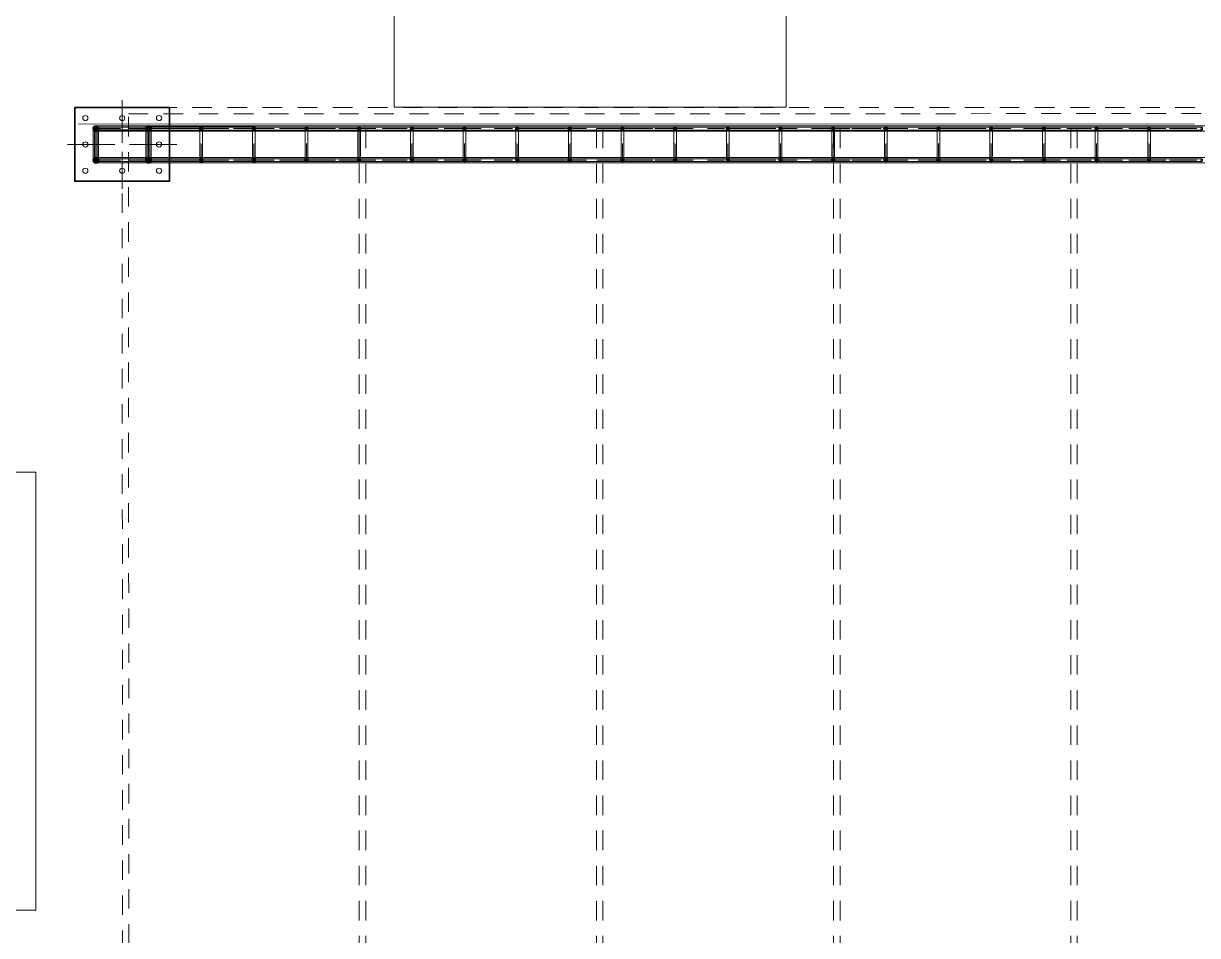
# Model space of a CAD drawing. Header units: inches. Extents: x 1693 to 10990, y 1878 to 5055.
# Drawn here: x 10268.75 to 10276.28, y 4382.13 to 4387.97 of the extents above; entities that cross this region are included whole.
import ezdxf

# ---------------------------------------------------------------- set-up
doc = ezdxf.new("R2010")
doc.units = ezdxf.units.IN
doc.header["$PDMODE"] = 1
doc.linetypes.add('HIDDEN2', pattern=[0.1875, 0.125, -0.0625])
doc.linetypes.add('Punto & Rayas', pattern=[0.335139, 0.15875, -0.088194, 0, -0.088194])
for name, color, linetype, lineweight, true_color in [('BLOQUE E-MOBILIARIO_Pluma_Nº__167', 7, 'Continuous', 13, 0x6a6a6a), ('CUBIERTA CALAMINON Y TRANSLUCIDO_Pluma_Nº__92', 7, 'Continuous', 13, 0xbf8080), ('TE F-ATRIO_Pluma_Nº__89', 7, 'Continuous', 5, 0x71cebe), ('TE F-MALLA RASCHEL_Pluma_Nº__28', 7, 'Continuous', 35, 0xa80f02), ('TE F-MALLA RASCHEL_Pluma_Nº__69', 7, 'Continuous', 5, 0x71cebe), ('TE F-MALLA RASCHEL_Pluma_Nº__88', 7, 'Continuous', 20, 0xfd4435), ('TE F-MALLA RASCHEL_Pluma_Nº__90', 7, 'Continuous', 5, 0x00bfbf)]:
    doc.layers.add(name, color=color, linetype=linetype, lineweight=lineweight, true_color=true_color)
doc.layers.add('Nuevo_PISOS_Pluma_Nº__252', color=252, linetype='Continuous', lineweight=13)
doc.layers.add('TE F-MALLA RASCHEL_Pluma_Nº__20', color=1, linetype='Continuous', lineweight=13)
doc.layers.add('TE F-ATRIO', color=7, linetype='Continuous')
doc.layers.add('TE F-MALLA RASCHEL', color=7, linetype='Continuous')
pattern_1 = [(45, (0, 0), (-0.07955, 0.07955), []), (45, (-0.02652, 0.02652), (-0.07955, 0.07955), [])]

# ---------------------------------------------------------------- blocks, each defined once
blk = doc.blocks.new('Pilar_353', base_point=(-11.308, 27.041))
at = {"layer": 'TE F-MALLA RASCHEL_Pluma_Nº__20', "color": 1, "linetype": 'Continuous', "lineweight": 13}
for p, q in [((-11.308, 27.111), (-11.308, 27.461)), ((-11.378, 27.041), (-11.828, 27.041)), ((-11.238, 27.041), (-10.788, 27.041)), ((-11.308, 26.971), (-11.308, 26.621))]:
    blk.add_line(p, q, dxfattribs=at)
blk.add_point((-11.308, 27.041), dxfattribs=at)
at = {"layer": 'TE F-MALLA RASCHEL_Pluma_Nº__28', "color": 14, "linetype": 'Continuous', "lineweight": 35, "true_color": 0xa80f02, "flags": 128}
blk.add_lwpolyline([(-10.858, 27.391), (-11.758, 27.391), (-11.758, 26.691), (-10.858, 26.691)], close=True, dxfattribs=at)
blk = doc.blocks.new('Forjado_189', base_point=(-11.758, 26.691))
at = {"layer": 'TE F-ATRIO_Pluma_Nº__89', "color": 123, "linetype": 'Continuous', "lineweight": 5, "true_color": 0x71cebe, "flags": 128}
blk.add_lwpolyline([(-11.758, 26.691), (-10.858, 26.691), (-10.858, 27.391), (-11.758, 27.391)], close=True, dxfattribs=at)
blk = doc.blocks.new('CHS Viga Conf en Caliente 23')
at = {"layer": 'TE F-MALLA RASCHEL_Pluma_Nº__69', "color": 123, "linetype": 'Punto & Rayas', "lineweight": 5, "true_color": 0x71cebe}
blk.add_line((0, 0), (0.5, 0), dxfattribs=at)
at = {"layer": 'TE F-MALLA RASCHEL_Pluma_Nº__90', "color": 132, "linetype": 'Continuous', "lineweight": 5, "true_color": 0x00bfbf}
for p, q in [((-0.009, 0), (-0.006, 0.009)), ((-0.006, 0.009), (0, 0.013)), ((0, 0.013), (0.5, 0.013)), ((0.491, 0), (0.494, 0.009)), ((0.494, -0.009), (0.491, 0)), ((0.495, 0.007), (0.493, 0)), ((0.493, 0), (0.495, -0.007)), ((0.494, 0.009), (0.5, 0.013)), ((0.5, 0.01), (0.495, 0.007)), ((0.5, 0.013), (0.506, 0.009)), ((0.505, 0.007), (0.5, 0.01)), ((0.507, 0), (0.505, 0.007)), ((0.505, -0.007), (0.507, 0)), ((0.506, 0.009), (0.509, 0)), ((0.509, 0), (0.506, -0.009)), ((-0.006, -0.009), (-0.009, 0)), ((0, -0.013), (-0.006, -0.009)), ((0, -0.013), (0.5, -0.013)), ((0.5, -0.013), (0.494, -0.009)), ((0.495, -0.007), (0.5, -0.01)), ((0.5, -0.01), (0.505, -0.007)), ((0.506, -0.009), (0.5, -0.013))]:
    blk.add_line(p, q, dxfattribs=at)
blk = doc.blocks.new('CHS Conf en Caliente 23')
at = {"layer": 'TE F-MALLA RASCHEL', "linetype": 'Continuous', "lineweight": 0, "true_color": 0xffffff}
h = blk.add_hatch(dxfattribs=at)
h.set_pattern_fill('ACERO', style=0, pattern_type=2)
h.set_pattern_definition(pattern_1)
h.paths.add_polyline_path([(0.0127, 0, 1), (-0.0127, 0, 1)])
h.paths.add_polyline_path([(0.0097, 0, -1), (-0.0097, 0, -1)], flags=0)
at = {"layer": 'TE F-MALLA RASCHEL_Pluma_Nº__28', "color": 14, "linetype": 'Continuous', "lineweight": 35, "true_color": 0xa80f02}
for radius, start, end in [(0.0127, 0, 180), (0.0127, 180, 0), (0.0097, 0, 180), (0.0097, 180, 0)]:
    blk.add_arc((0, 0), radius, start, end, dxfattribs=at)
blk = doc.blocks.new('CHS Conf en Caliente 23_3')
at = {"layer": 'TE F-MALLA RASCHEL', "linetype": 'Continuous', "lineweight": 0, "true_color": 0xffffff}
h = blk.add_hatch(dxfattribs=at)
h.set_pattern_fill('ACERO', style=0, pattern_type=2)
h.set_pattern_definition(pattern_1)
h.paths.add_polyline_path([(0.0254, 0, 1), (-0.0254, 0, 1)])
h.paths.add_polyline_path([(0.0224, 0, -1), (-0.0224, 0, -1)], flags=0)
at = {"layer": 'TE F-MALLA RASCHEL_Pluma_Nº__28', "color": 14, "linetype": 'Continuous', "lineweight": 35, "true_color": 0xa80f02}
for radius, start, end in [(0.0254, 0, 180), (0.0254, 180, 0), (0.0224, 0, 180), (0.0224, 180, 0)]:
    blk.add_arc((0, 0), radius, start, end, dxfattribs=at)
blk = doc.blocks.new('CHS Viga Conf en Caliente 23_2')
at = {"layer": 'TE F-MALLA RASCHEL_Pluma_Nº__69', "color": 123, "linetype": 'Punto & Rayas', "lineweight": 5, "true_color": 0x71cebe}
blk.add_line((0, 0), (0.5, 0), dxfattribs=at)
at = {"layer": 'TE F-MALLA RASCHEL_Pluma_Nº__90', "color": 132, "linetype": 'Continuous', "lineweight": 5, "true_color": 0x00bfbf}
for p, q in [((0.25, 0.0127), (0, 0.0127)), ((0, 0.0127), (0, 0)), ((0, 0), (0, -0.0127)), ((0.5, 0.0127), (0.25, 0.0127)), ((0.5, 0), (0.5, 0.0127)), ((0.5, -0.0127), (0.5, 0)), ((0, -0.0127), (0.25, -0.0127)), ((0.25, -0.0127), (0.5, -0.0127))]:
    blk.add_line(p, q, dxfattribs=at)
blk = doc.blocks.new('CHS Viga Conf en Caliente 23_3')
at = {"layer": 'TE F-MALLA RASCHEL_Pluma_Nº__69', "color": 123, "linetype": 'Punto & Rayas', "lineweight": 5, "true_color": 0x71cebe}
blk.add_line((0, 0), (0.3, 0), dxfattribs=at)
at = {"layer": 'TE F-MALLA RASCHEL_Pluma_Nº__90', "color": 132, "linetype": 'Continuous', "lineweight": 5, "true_color": 0x00bfbf}
for p, q in [((0.15, 0.0127), (0, 0.0127)), ((0, 0.0127), (0, 0)), ((0, 0), (0, -0.0127)), ((0.3, 0.0127), (0.15, 0.0127)), ((0.3, 0), (0.3, 0.0127)), ((0.3, -0.0127), (0.3, 0)), ((0, -0.0127), (0.15, -0.0127)), ((0.15, -0.0127), (0.3, -0.0127))]:
    blk.add_line(p, q, dxfattribs=at)
blk = doc.blocks.new('CHS Viga Conf en Caliente 23_4')
at = {"layer": 'TE F-MALLA RASCHEL_Pluma_Nº__69', "color": 123, "linetype": 'Punto & Rayas', "lineweight": 5, "true_color": 0x71cebe}
blk.add_line((0, 0), (0.3, 0), dxfattribs=at)
at = {"layer": 'TE F-MALLA RASCHEL_Pluma_Nº__90', "color": 132, "linetype": 'Continuous', "lineweight": 5, "true_color": 0x00bfbf}
for p, q in [((-0.011, 0), (-0.008, 0.009)), ((-0.008, 0.009), (0, 0.013)), ((0, 0.013), (0.3, 0.013)), ((0.289, 0), (0.292, 0.009)), ((0.292, -0.009), (0.289, 0)), ((0.292, 0.009), (0.3, 0.013)), ((0.294, 0.007), (0.292, 0)), ((0.292, 0), (0.294, -0.007)), ((0.3, 0.01), (0.294, 0.007)), ((0.3, 0.013), (0.308, 0.009)), ((0.306, 0.007), (0.3, 0.01)), ((0.308, 0), (0.306, 0.007)), ((0.306, -0.007), (0.308, 0)), ((0.308, 0.009), (0.311, 0)), ((0.311, 0), (0.308, -0.009)), ((-0.008, -0.009), (-0.011, 0)), ((0, -0.013), (-0.008, -0.009)), ((0, -0.013), (0.3, -0.013)), ((0.3, -0.013), (0.292, -0.009)), ((0.294, -0.007), (0.3, -0.01)), ((0.3, -0.01), (0.306, -0.007)), ((0.308, -0.009), (0.3, -0.013))]:
    blk.add_line(p, q, dxfattribs=at)
blk = doc.blocks.new('CHS Viga Conf en Caliente 23_6')
at = {"layer": 'TE F-MALLA RASCHEL_Pluma_Nº__69', "color": 123, "linetype": 'Punto & Rayas', "lineweight": 5, "true_color": 0x71cebe}
blk.add_line((0, 0), (0.5, 0), dxfattribs=at)
at = {"layer": 'TE F-MALLA RASCHEL_Pluma_Nº__90', "color": 132, "linetype": 'Continuous', "lineweight": 5, "true_color": 0x00bfbf}
for p, q in [((-0.018, 0), (-0.013, 0.018)), ((-0.013, 0.018), (0, 0.025)), ((0, 0.025), (0.5, 0.025)), ((0.482, 0), (0.487, 0.018)), ((0.487, -0.018), (0.482, 0)), ((0.489, 0.016), (0.484, 0)), ((0.484, 0), (0.489, -0.016)), ((0.487, 0.018), (0.5, 0.025)), ((0.5, 0.022), (0.489, 0.016)), ((0.5, 0.025), (0.513, 0.018)), ((0.511, 0.016), (0.5, 0.022)), ((0.516, 0), (0.511, 0.016)), ((0.511, -0.016), (0.516, 0)), ((0.513, 0.018), (0.518, 0)), ((0.518, 0), (0.513, -0.018)), ((-0.013, -0.018), (-0.018, 0)), ((0, -0.025), (-0.013, -0.018)), ((0, -0.025), (0.5, -0.025)), ((0.5, -0.025), (0.487, -0.018)), ((0.489, -0.016), (0.5, -0.022)), ((0.5, -0.022), (0.511, -0.016)), ((0.513, -0.018), (0.5, -0.025))]:
    blk.add_line(p, q, dxfattribs=at)
blk = doc.blocks.new('CHS Viga Conf en Caliente 23_7')
at = {"layer": 'TE F-MALLA RASCHEL_Pluma_Nº__69', "color": 123, "linetype": 'Punto & Rayas', "lineweight": 5, "true_color": 0x71cebe}
blk.add_line((0, 0), (1, 0), dxfattribs=at)
at = {"layer": 'TE F-MALLA RASCHEL_Pluma_Nº__90', "color": 132, "linetype": 'Continuous', "lineweight": 5, "true_color": 0x00bfbf}
for p, q in [((-0.011, 0), (-0.008, 0.018)), ((-0.008, 0.018), (0, 0.025)), ((0, 0.025), (1, 0.025)), ((0.989, 0), (0.992, 0.018)), ((0.992, -0.018), (0.989, 0)), ((0.993, 0.016), (0.99, 0)), ((0.99, 0), (0.993, -0.016)), ((0.992, 0.018), (1, 0.025)), ((1, 0.022), (0.993, 0.016)), ((1, 0.025), (1.008, 0.018)), ((1.007, 0.016), (1, 0.022)), ((1.01, 0), (1.007, 0.016)), ((1.007, -0.016), (1.01, 0)), ((1.008, 0.018), (1.011, 0)), ((1.011, 0), (1.008, -0.018)), ((-0.008, -0.018), (-0.011, 0)), ((0, -0.025), (-0.008, -0.018)), ((0, -0.025), (1, -0.025)), ((1, -0.025), (0.992, -0.018)), ((0.993, -0.016), (1, -0.022)), ((1, -0.022), (1.007, -0.016)), ((1.008, -0.018), (1, -0.025))]:
    blk.add_line(p, q, dxfattribs=at)
blk = doc.blocks.new('CHS Viga Conf en Caliente 23_8')
at = {"layer": 'TE F-MALLA RASCHEL_Pluma_Nº__69', "color": 123, "linetype": 'Punto & Rayas', "lineweight": 5, "true_color": 0x71cebe}
blk.add_line((0, 0), (0.3, 0), dxfattribs=at)
at = {"layer": 'TE F-MALLA RASCHEL_Pluma_Nº__90', "color": 132, "linetype": 'Continuous', "lineweight": 5, "true_color": 0x00bfbf}
for p, q in [((0.15, 0.0254), (0, 0.0254)), ((0, 0.0254), (0, 0)), ((0, 0), (0, -0.0254)), ((0.3, 0.0254), (0.15, 0.0254)), ((0.3, 0), (0.3, 0.0254)), ((0.3, -0.0254), (0.3, 0)), ((0, -0.0254), (0.15, -0.0254)), ((0.15, -0.0254), (0.3, -0.0254))]:
    blk.add_line(p, q, dxfattribs=at)
blk = doc.blocks.new('Pilar_386', base_point=(-10.958, 27.291))
at = {"layer": 'TE F-MALLA RASCHEL_Pluma_Nº__88', "color": 20, "linetype": 'Continuous', "lineweight": 20, "true_color": 0xfd4435, "flags": 128}
blk.add_lwpolyline([(-10.983, 27.291, 0.414214), (-10.958, 27.266, 0.414214), (-10.933, 27.291, 0.414214), (-10.958, 27.316, 0.414214)], format="xyb", close=True, dxfattribs=at)
blk = doc.blocks.new('Pilar_387', base_point=(-11.658, 27.291))
at = {"layer": 'TE F-MALLA RASCHEL_Pluma_Nº__88', "color": 20, "linetype": 'Continuous', "lineweight": 20, "true_color": 0xfd4435, "flags": 128}
blk.add_lwpolyline([(-11.633, 27.291, -0.414214), (-11.658, 27.266, -0.414214), (-11.683, 27.291, -0.414214), (-11.658, 27.316, -0.414214)], format="xyb", close=True, dxfattribs=at)
blk = doc.blocks.new('Pilar_388', base_point=(-11.308, 27.291))
at = {"layer": 'TE F-MALLA RASCHEL_Pluma_Nº__88', "color": 20, "linetype": 'Continuous', "lineweight": 20, "true_color": 0xfd4435, "flags": 128}
blk.add_lwpolyline([(-11.283, 27.291, -0.414214), (-11.308, 27.266, -0.414214), (-11.333, 27.291, -0.414214), (-11.308, 27.316, -0.414214)], format="xyb", close=True, dxfattribs=at)
blk = doc.blocks.new('Pilar_389', base_point=(-10.958, 26.791))
at = {"layer": 'TE F-MALLA RASCHEL_Pluma_Nº__88', "color": 20, "linetype": 'Continuous', "lineweight": 20, "true_color": 0xfd4435, "flags": 128}
blk.add_lwpolyline([(-10.983, 26.791, -0.414214), (-10.958, 26.816, -0.414214), (-10.933, 26.791, -0.414214), (-10.958, 26.766, -0.414214)], format="xyb", close=True, dxfattribs=at)
blk = doc.blocks.new('Pilar_390', base_point=(-11.658, 26.791))
at = {"layer": 'TE F-MALLA RASCHEL_Pluma_Nº__88', "color": 20, "linetype": 'Continuous', "lineweight": 20, "true_color": 0xfd4435, "flags": 128}
blk.add_lwpolyline([(-11.633, 26.791, 0.414214), (-11.658, 26.816, 0.414214), (-11.683, 26.791, 0.414214), (-11.658, 26.766, 0.414214)], format="xyb", close=True, dxfattribs=at)
blk = doc.blocks.new('Pilar_391', base_point=(-11.308, 26.791))
at = {"layer": 'TE F-MALLA RASCHEL_Pluma_Nº__88', "color": 20, "linetype": 'Continuous', "lineweight": 20, "true_color": 0xfd4435, "flags": 128}
blk.add_lwpolyline([(-11.283, 26.791, 0.414214), (-11.308, 26.816, 0.414214), (-11.333, 26.791, 0.414214), (-11.308, 26.766, 0.414214)], format="xyb", close=True, dxfattribs=at)
blk = doc.blocks.new('Pilar_392', base_point=(-10.958, 27.041))
at = {"layer": 'TE F-MALLA RASCHEL_Pluma_Nº__88', "color": 20, "linetype": 'Continuous', "lineweight": 20, "true_color": 0xfd4435, "flags": 128}
blk.add_lwpolyline([(-10.983, 27.041, 0.414214), (-10.958, 27.016, 0.414214), (-10.933, 27.041, 0.414214), (-10.958, 27.066, 0.414214)], format="xyb", close=True, dxfattribs=at)
blk = doc.blocks.new('Pilar_393', base_point=(-11.658, 27.041))
at = {"layer": 'TE F-MALLA RASCHEL_Pluma_Nº__88', "color": 20, "linetype": 'Continuous', "lineweight": 20, "true_color": 0xfd4435, "flags": 128}
blk.add_lwpolyline([(-11.683, 27.041, 0.414214), (-11.658, 27.016, 0.414214), (-11.633, 27.041, 0.414214), (-11.658, 27.066, 0.414214)], format="xyb", close=True, dxfattribs=at)

msp = doc.modelspace()

# ---------------------------------------------------------------- linework, layer by layer
at = {"layer": 'BLOQUE E-MOBILIARIO_Pluma_Nº__167', "color": 251, "linetype": 'Continuous', "lineweight": 13, "true_color": 0x6a6a6a}
for points in [[(10267.8066, 4388.7091), (10267.8063, 4387.6965), (10268.0145, 4387.6965), (10268.0136, 4385.0977), (10268.834, 4385.0975), (10268.833, 4382.2893), (10268.0126, 4382.2896), (10268.0116, 4379.3903), (10267.8034, 4379.3903), (10267.8031, 4378.479), (10267.1542, 4378.4792), (10267.1589, 4376.99), (10269.9628, 4377.0723), (10273.0017, 4377.1615), (10289.8935, 4375.4336), (10292.4999, 4375.5349), (10292.4998, 4375.2374), (10296.0775, 4375.2366)], [(10273.6421, 4388.7185), (10273.6417, 4387.4359), (10271.1297, 4387.4368), (10271.1299, 4388.2699)]]:
    msp.add_lwpolyline(points, dxfattribs=at)
at = {"layer": 'CUBIERTA CALAMINON Y TRANSLUCIDO_Pluma_Nº__92', "color": 23, "linetype": 'Continuous', "lineweight": 13, "true_color": 0xbf8080, "flags": 128}
msp.add_lwpolyline([(10269.1054, 4387.3294), (10276.2608, 4387.3271)], dxfattribs=at)
at = {"layer": 'Nuevo_PISOS_Pluma_Nº__252', "linetype": 'HIDDEN2'}
for p, q in [((10270.9056, 4387.2987), (10270.9056, 4377.4498)), ((10270.9476, 4387.2987), (10270.9476, 4377.4498)), ((10272.4258, 4387.2987), (10272.4258, 4377.4498)), ((10272.4679, 4387.2987), (10272.4679, 4377.4498)), ((10273.9461, 4387.2987), (10273.9461, 4377.4498)), ((10273.9881, 4387.2987), (10273.9881, 4377.4498)), ((10275.4663, 4387.2987), (10275.4663, 4377.4498)), ((10275.5084, 4387.2987), (10275.5084, 4377.4498))]:
    msp.add_line(p, q, dxfattribs=at)
for points in [[(10269.3868, 4387.4337), (10293.0161, 4387.4337), (10293.0161, 4377.3147), (10269.3896, 4377.3081)], [(10269.4273, 4387.3932), (10292.9727, 4387.3998), (10292.9756, 4377.3552), (10269.4301, 4377.3486)]]:
    msp.add_lwpolyline(points, close=True, dxfattribs=at)
at = {"layer": 'TE F-MALLA RASCHEL_Pluma_Nº__69', "color": 123, "linetype": 'Punto & Rayas', "lineweight": 5, "true_color": 0x71cebe}
for p, q in [((10269.218, 4387.2987), (10293.0161, 4387.2987)), ((10269.218, 4387.2987), (10293.0161, 4387.2987)), ((10269.218, 4387.0962), (10293.0161, 4387.0962)), ((10269.218, 4387.0962), (10293.0161, 4387.0962))]:
    msp.add_line(p, q, dxfattribs=at)
at = {"layer": 'TE F-MALLA RASCHEL_Pluma_Nº__90', "color": 132, "linetype": 'Continuous', "lineweight": 5, "true_color": 0x00bfbf}
for p, q in [((10277.656, 4387.3158), (10269.218, 4387.3158)), ((10269.218, 4387.3158), (10269.218, 4387.2987)), ((10277.656, 4387.3158), (10269.218, 4387.3158)), ((10269.218, 4387.3158), (10269.218, 4387.2987)), ((10269.218, 4387.2987), (10269.218, 4387.2815)), ((10269.218, 4387.2987), (10269.218, 4387.2815)), ((10269.218, 4387.2815), (10277.656, 4387.2815)), ((10269.218, 4387.2815), (10277.656, 4387.2815)), ((10277.656, 4387.1133), (10269.218, 4387.1133)), ((10269.218, 4387.1133), (10269.218, 4387.0962)), ((10277.656, 4387.1133), (10269.218, 4387.1133)), ((10269.218, 4387.1133), (10269.218, 4387.0962)), ((10269.218, 4387.0962), (10269.218, 4387.079)), ((10269.218, 4387.0962), (10269.218, 4387.079)), ((10269.218, 4387.079), (10277.656, 4387.079)), ((10269.218, 4387.079), (10277.656, 4387.079))]:
    msp.add_line(p, q, dxfattribs=at)

# ---------------------------------------------------------------- block references
at = {"layer": 'TE F-ATRIO', "color": 123, "linetype": 'Continuous', "lineweight": 5, "true_color": 0x71cebe, "xscale": 0.6750421965442606, "yscale": 0.6750421965442606, "zscale": 0.6750421965442606}
msp.add_blockref('Forjado_189', (10269.083, 4386.9612), dxfattribs=at)
at = {"layer": 'TE F-MALLA RASCHEL', "color": 14, "lineweight": 35, "true_color": 0xa80f02, "xscale": 0.6750421965442606, "yscale": 0.6750421965442606, "zscale": 0.6750421965442606}
for name, p in [('Pilar_353', (10269.3868, 4387.1974)), ('Pilar_387', (10269.1505, 4387.3662)), ('Pilar_388', (10269.3868, 4387.3662)), ('Pilar_386', (10269.623, 4387.3662)), ('Pilar_393', (10269.1505, 4387.1974)), ('Pilar_392', (10269.623, 4387.1974)), ('Pilar_390', (10269.1505, 4387.0287)), ('Pilar_391', (10269.3868, 4387.0287)), ('Pilar_389', (10269.623, 4387.0287))]:
    msp.add_blockref(name, p, dxfattribs=at)
at = {"layer": 'TE F-MALLA RASCHEL', "color": 104, "linetype": 'Continuous', "lineweight": 5, "true_color": 0x029e21, "yscale": 0.6750421965442606, "zscale": 0.6750421965442606}
for name, p, xscale in [('CHS Conf en Caliente 23_3', (10269.218, 4387.2987), 0.6750421965442606), ('CHS Conf en Caliente 23_3', (10269.5555, 4387.2987), 0.6750421965442606), ('CHS Viga Conf en Caliente 23_6', (10269.5555, 4387.2987), 0.6750421965442606), ('CHS Viga Conf en Caliente 23_7', (10269.5555, 4387.2987), 0.6750421965442606), ('CHS Conf en Caliente 23_3', (10269.218, 4387.0962), 0.6750421965442606), ('CHS Viga Conf en Caliente 23', (10269.218, 4387.0962), 0.6750421965442606), ('CHS Viga Conf en Caliente 23', (10269.5555, 4387.0962), -0.6750421965442606), ('CHS Viga Conf en Caliente 23', (10269.218, 4387.0962), 0.6750421965442606), ('CHS Viga Conf en Caliente 23', (10269.5555, 4387.0962), -0.6750421965442606), ('CHS Viga Conf en Caliente 23', (10269.218, 4387.0962), 0.6750421965442606), ('CHS Viga Conf en Caliente 23', (10269.5555, 4387.0962), -0.6750421965442606), ('CHS Viga Conf en Caliente 23', (10269.218, 4387.0962), 0.6750421965442606), ('CHS Viga Conf en Caliente 23', (10269.5555, 4387.0962), -0.6750421965442606), ('CHS Viga Conf en Caliente 23', (10269.218, 4387.0962), 0.6750421965442606), ('CHS Viga Conf en Caliente 23', (10269.5555, 4387.0962), -0.6750421965442606), ('CHS Viga Conf en Caliente 23', (10269.218, 4387.0962), 0.6750421965442606), ('CHS Viga Conf en Caliente 23', (10269.5555, 4387.0962), -0.6750421965442606), ('CHS Viga Conf en Caliente 23', (10269.5555, 4387.0962), -0.6750421965442606), ('CHS Viga Conf en Caliente 23', (10269.218, 4387.0962), 0.6750421965442606), ('CHS Viga Conf en Caliente 23_2', (10269.218, 4387.0962), 0.6750421965442606), ('CHS Viga Conf en Caliente 23_2', (10269.218, 4387.0962), 0.6750421965442606), ('CHS Viga Conf en Caliente 23_2', (10269.218, 4387.0962), 0.6750421965442606), ('CHS Viga Conf en Caliente 23_2', (10269.218, 4387.0962), 0.6750421965442606), ('CHS Viga Conf en Caliente 23_2', (10269.218, 4387.0962), 0.6750421965442606), ('CHS Viga Conf en Caliente 23_2', (10269.218, 4387.0962), 0.6750421965442606), ('CHS Viga Conf en Caliente 23_2', (10269.218, 4387.0962), 0.6750421965442606), ('CHS Viga Conf en Caliente 23_2', (10269.218, 4387.0962), 0.6750421965442606), ('CHS Viga Conf en Caliente 23_2', (10269.218, 4387.0962), 0.6750421965442606), ('CHS Viga Conf en Caliente 23_2', (10269.218, 4387.0962), 0.6750421965442606), ('CHS Viga Conf en Caliente 23_2', (10269.218, 4387.0962), 0.6750421965442606), ('CHS Conf en Caliente 23_3', (10269.5555, 4387.0962), 0.6750421965442606), ('CHS Viga Conf en Caliente 23_6', (10269.5555, 4387.0962), 0.6750421965442606), ('CHS Viga Conf en Caliente 23_7', (10269.5555, 4387.0962), 0.6750421965442606), ('CHS Viga Conf en Caliente 23', (10269.893, 4387.0962), -0.6750421965442606), ('CHS Viga Conf en Caliente 23', (10269.5555, 4387.0962), 0.6750421965442606), ('CHS Conf en Caliente 23', (10269.893, 4387.0962), 0.6750421965442606), ('CHS Viga Conf en Caliente 23', (10270.2306, 4387.0962), -0.6750421965442606), ('CHS Viga Conf en Caliente 23', (10269.893, 4387.0962), 0.6750421965442606), ('CHS Conf en Caliente 23', (10270.2306, 4387.0962), 0.6750421965442606), ('CHS Viga Conf en Caliente 23', (10270.5681, 4387.0962), -0.6750421965442606), ('CHS Viga Conf en Caliente 23', (10270.2306, 4387.0962), 0.6750421965442606), ('CHS Conf en Caliente 23', (10270.5681, 4387.0962), 0.6750421965442606), ('CHS Viga Conf en Caliente 23', (10270.5681, 4387.0962), 0.6750421965442606), ('CHS Conf en Caliente 23', (10270.9056, 4387.0962), 0.6750421965442606), ('CHS Viga Conf en Caliente 23', (10270.9056, 4387.0962), 0.6750421965442606), ('CHS Conf en Caliente 23', (10271.2431, 4387.0962), 0.6750421965442606), ('CHS Viga Conf en Caliente 23', (10271.2431, 4387.0962), 0.6750421965442606), ('CHS Conf en Caliente 23', (10271.5806, 4387.0962), 0.6750421965442606), ('CHS Viga Conf en Caliente 23', (10271.5806, 4387.0962), 0.6750421965442606), ('CHS Conf en Caliente 23', (10271.9182, 4387.0962), 0.6750421965442606), ('CHS Viga Conf en Caliente 23', (10271.9182, 4387.0962), 0.6750421965442606), ('CHS Conf en Caliente 23', (10272.2557, 4387.0962), 0.6750421965442606), ('CHS Viga Conf en Caliente 23', (10272.2557, 4387.0962), 0.6750421965442606), ('CHS Conf en Caliente 23', (10272.5932, 4387.0962), 0.6750421965442606), ('CHS Viga Conf en Caliente 23', (10272.5932, 4387.0962), 0.6750421965442606), ('CHS Conf en Caliente 23', (10272.9307, 4387.0962), 0.6750421965442606), ('CHS Viga Conf en Caliente 23', (10272.9307, 4387.0962), 0.6750421965442606), ('CHS Conf en Caliente 23', (10273.2683, 4387.0962), 0.6750421965442606), ('CHS Viga Conf en Caliente 23', (10273.2683, 4387.0962), 0.6750421965442606), ('CHS Conf en Caliente 23', (10273.6058, 4387.0962), 0.6750421965442606), ('CHS Viga Conf en Caliente 23', (10273.6058, 4387.0962), 0.6750421965442606), ('CHS Conf en Caliente 23', (10273.9433, 4387.0962), 0.6750421965442606), ('CHS Viga Conf en Caliente 23', (10273.9433, 4387.0962), 0.6750421965442606), ('CHS Conf en Caliente 23', (10274.2808, 4387.0962), 0.6750421965442606), ('CHS Viga Conf en Caliente 23', (10274.2808, 4387.0962), 0.6750421965442606), ('CHS Conf en Caliente 23', (10274.6183, 4387.0962), 0.6750421965442606), ('CHS Viga Conf en Caliente 23', (10274.6183, 4387.0962), 0.6750421965442606), ('CHS Conf en Caliente 23', (10274.9559, 4387.0962), 0.6750421965442606), ('CHS Viga Conf en Caliente 23', (10274.9559, 4387.0962), 0.6750421965442606), ('CHS Conf en Caliente 23', (10275.2934, 4387.0962), 0.6750421965442606), ('CHS Viga Conf en Caliente 23', (10275.2934, 4387.0962), 0.6750421965442606), ('CHS Conf en Caliente 23', (10275.6309, 4387.0962), 0.6750421965442606), ('CHS Viga Conf en Caliente 23', (10275.6309, 4387.0962), 0.6750421965442606), ('CHS Conf en Caliente 23', (10275.9684, 4387.0962), 0.6750421965442606), ('CHS Viga Conf en Caliente 23', (10275.9684, 4387.0962), 0.6750421965442606)]:
    msp.add_blockref(name, p, dxfattribs=dict(at, xscale=xscale))
for name, p, xscale, rotation in [('CHS Viga Conf en Caliente 23_8', (10269.218, 4387.0962), -0.6750421965442606, 270), ('CHS Viga Conf en Caliente 23_4', (10269.218, 4387.0962), -0.6750421965442606, 270), ('CHS Viga Conf en Caliente 23_4', (10269.218, 4387.2987), 0.6750421965442606, 270), ('CHS Viga Conf en Caliente 23_4', (10269.218, 4387.0962), -0.6750421965442606, 270), ('CHS Viga Conf en Caliente 23_4', (10269.218, 4387.2987), 0.6750421965442606, 270), ('CHS Viga Conf en Caliente 23_4', (10269.218, 4387.0962), -0.6750421965442606, 270), ('CHS Viga Conf en Caliente 23_4', (10269.218, 4387.2987), 0.6750421965442606, 270), ('CHS Viga Conf en Caliente 23_4', (10269.218, 4387.0962), -0.6750421965442606, 270), ('CHS Viga Conf en Caliente 23_4', (10269.218, 4387.2987), 0.6750421965442606, 270), ('CHS Viga Conf en Caliente 23_4', (10269.218, 4387.0962), -0.6750421965442606, 270), ('CHS Viga Conf en Caliente 23_4', (10269.218, 4387.2987), 0.6750421965442606, 270), ('CHS Viga Conf en Caliente 23_4', (10269.218, 4387.0962), -0.6750421965442606, 270), ('CHS Viga Conf en Caliente 23_4', (10269.218, 4387.2987), 0.6750421965442606, 270), ('CHS Viga Conf en Caliente 23_4', (10269.218, 4387.2987), 0.6750421965442606, 270), ('CHS Viga Conf en Caliente 23_4', (10269.218, 4387.0962), -0.6750421965442606, 270), ('CHS Viga Conf en Caliente 23_3', (10269.218, 4387.0962), -0.6750421965442606, 270), ('CHS Viga Conf en Caliente 23_3', (10269.218, 4387.0962), -0.6750421965442606, 270), ('CHS Viga Conf en Caliente 23_3', (10269.218, 4387.0962), -0.6750421965442606, 270), ('CHS Viga Conf en Caliente 23_3', (10269.218, 4387.0962), -0.6750421965442606, 270), ('CHS Viga Conf en Caliente 23_3', (10269.218, 4387.0962), -0.6750421965442606, 270), ('CHS Viga Conf en Caliente 23_3', (10269.218, 4387.0962), -0.6750421965442606, 270), ('CHS Viga Conf en Caliente 23_3', (10269.218, 4387.0962), -0.6750421965442606, 270), ('CHS Viga Conf en Caliente 23_3', (10269.218, 4387.0962), -0.6750421965442606, 270), ('CHS Viga Conf en Caliente 23_3', (10269.218, 4387.0962), -0.6750421965442606, 270), ('CHS Viga Conf en Caliente 23_3', (10269.218, 4387.0962), -0.6750421965442606, 270), ('CHS Viga Conf en Caliente 23_3', (10269.218, 4387.0962), -0.6750421965442606, 270), ('CHS Viga Conf en Caliente 23', (10269.218, 4387.2987), -0.6750421965442606, 180), ('CHS Viga Conf en Caliente 23', (10269.5555, 4387.2987), 0.6750421965442606, 180), ('CHS Viga Conf en Caliente 23', (10269.218, 4387.2987), -0.6750421965442606, 180), ('CHS Viga Conf en Caliente 23', (10269.5555, 4387.2987), 0.6750421965442606, 180), ('CHS Viga Conf en Caliente 23', (10269.218, 4387.2987), -0.6750421965442606, 180), ('CHS Viga Conf en Caliente 23', (10269.5555, 4387.2987), 0.6750421965442606, 180), ('CHS Viga Conf en Caliente 23', (10269.218, 4387.2987), -0.6750421965442606, 180), ('CHS Viga Conf en Caliente 23', (10269.5555, 4387.2987), 0.6750421965442606, 180), ('CHS Viga Conf en Caliente 23', (10269.218, 4387.2987), -0.6750421965442606, 180), ('CHS Viga Conf en Caliente 23', (10269.5555, 4387.2987), 0.6750421965442606, 180), ('CHS Viga Conf en Caliente 23', (10269.218, 4387.2987), -0.6750421965442606, 180), ('CHS Viga Conf en Caliente 23', (10269.5555, 4387.2987), 0.6750421965442606, 180), ('CHS Viga Conf en Caliente 23', (10269.5555, 4387.2987), 0.6750421965442606, 180), ('CHS Viga Conf en Caliente 23', (10269.218, 4387.2987), -0.6750421965442606, 180), ('CHS Viga Conf en Caliente 23_2', (10269.218, 4387.2987), -0.6750421965442606, 180), ('CHS Viga Conf en Caliente 23_2', (10269.218, 4387.2987), -0.6750421965442606, 180), ('CHS Viga Conf en Caliente 23_2', (10269.218, 4387.2987), -0.6750421965442606, 180), ('CHS Viga Conf en Caliente 23_2', (10269.218, 4387.2987), -0.6750421965442606, 180), ('CHS Viga Conf en Caliente 23_2', (10269.218, 4387.2987), -0.6750421965442606, 180), ('CHS Viga Conf en Caliente 23_2', (10269.218, 4387.2987), -0.6750421965442606, 180), ('CHS Viga Conf en Caliente 23_2', (10269.218, 4387.2987), -0.6750421965442606, 180), ('CHS Viga Conf en Caliente 23_2', (10269.218, 4387.2987), -0.6750421965442606, 180), ('CHS Viga Conf en Caliente 23_2', (10269.218, 4387.2987), -0.6750421965442606, 180), ('CHS Viga Conf en Caliente 23_2', (10269.218, 4387.2987), -0.6750421965442606, 180), ('CHS Viga Conf en Caliente 23_8', (10269.5555, 4387.0962), -0.6750421965442606, 270), ('CHS Viga Conf en Caliente 23_4', (10269.5555, 4387.0962), 0.6750421965442606, 90), ('CHS Viga Conf en Caliente 23_4', (10269.5555, 4387.2987), -0.6750421965442606, 90), ('CHS Viga Conf en Caliente 23_4', (10269.5555, 4387.0962), 0.6750421965442606, 90), ('CHS Viga Conf en Caliente 23_4', (10269.5555, 4387.2987), -0.6750421965442606, 90), ('CHS Viga Conf en Caliente 23_4', (10269.5555, 4387.0962), 0.6750421965442606, 90), ('CHS Viga Conf en Caliente 23_4', (10269.5555, 4387.2987), -0.6750421965442606, 90), ('CHS Viga Conf en Caliente 23_4', (10269.5555, 4387.0962), 0.6750421965442606, 90), ('CHS Viga Conf en Caliente 23_4', (10269.5555, 4387.2987), -0.6750421965442606, 90), ('CHS Viga Conf en Caliente 23_4', (10269.5555, 4387.0962), 0.6750421965442606, 90), ('CHS Viga Conf en Caliente 23_4', (10269.5555, 4387.2987), -0.6750421965442606, 90), ('CHS Viga Conf en Caliente 23_4', (10269.5555, 4387.0962), 0.6750421965442606, 90), ('CHS Viga Conf en Caliente 23_4', (10269.5555, 4387.2987), -0.6750421965442606, 90), ('CHS Viga Conf en Caliente 23_4', (10269.5555, 4387.2987), -0.6750421965442606, 90), ('CHS Viga Conf en Caliente 23_4', (10269.5555, 4387.0962), 0.6750421965442606, 90), ('CHS Viga Conf en Caliente 23_3', (10269.5555, 4387.0962), 0.6750421965442606, 90), ('CHS Viga Conf en Caliente 23_3', (10269.5555, 4387.0962), 0.6750421965442606, 90), ('CHS Viga Conf en Caliente 23_3', (10269.5555, 4387.0962), 0.6750421965442606, 90), ('CHS Viga Conf en Caliente 23_3', (10269.5555, 4387.0962), 0.6750421965442606, 90), ('CHS Viga Conf en Caliente 23_3', (10269.5555, 4387.0962), 0.6750421965442606, 90), ('CHS Viga Conf en Caliente 23_3', (10269.5555, 4387.0962), 0.6750421965442606, 90), ('CHS Viga Conf en Caliente 23_3', (10269.5555, 4387.0962), 0.6750421965442606, 90), ('CHS Viga Conf en Caliente 23_3', (10269.5555, 4387.0962), 0.6750421965442606, 90), ('CHS Viga Conf en Caliente 23_3', (10269.5555, 4387.0962), 0.6750421965442606, 90), ('CHS Viga Conf en Caliente 23_3', (10269.5555, 4387.0962), 0.6750421965442606, 90), ('CHS Viga Conf en Caliente 23_3', (10269.5555, 4387.0962), 0.6750421965442606, 90), ('CHS Viga Conf en Caliente 23', (10269.893, 4387.2987), 0.6750421965442606, 180), ('CHS Viga Conf en Caliente 23', (10269.5555, 4387.2987), -0.6750421965442606, 180), ('CHS Conf en Caliente 23', (10269.893, 4387.2987), -0.6750421965442606, 180), ('CHS Viga Conf en Caliente 23_3', (10269.893, 4387.0962), -0.6750421965442606, 270), ('CHS Viga Conf en Caliente 23_3', (10269.893, 4387.0962), -0.6750421965442606, 270), ('CHS Viga Conf en Caliente 23', (10270.2306, 4387.2987), 0.6750421965442606, 180), ('CHS Viga Conf en Caliente 23', (10269.893, 4387.2987), -0.6750421965442606, 180), ('CHS Conf en Caliente 23', (10270.2306, 4387.2987), -0.6750421965442606, 180), ('CHS Viga Conf en Caliente 23_3', (10270.2306, 4387.0962), -0.6750421965442606, 270), ('CHS Viga Conf en Caliente 23_3', (10270.2306, 4387.0962), -0.6750421965442606, 270), ('CHS Viga Conf en Caliente 23', (10270.5681, 4387.2987), 0.6750421965442606, 180), ('CHS Viga Conf en Caliente 23', (10270.2306, 4387.2987), -0.6750421965442606, 180), ('CHS Conf en Caliente 23', (10270.5681, 4387.2987), -0.6750421965442606, 180), ('CHS Viga Conf en Caliente 23_3', (10270.5681, 4387.0962), -0.6750421965442606, 270), ('CHS Viga Conf en Caliente 23_3', (10270.5681, 4387.0962), -0.6750421965442606, 270), ('CHS Viga Conf en Caliente 23', (10270.5681, 4387.2987), -0.6750421965442606, 180), ('CHS Conf en Caliente 23', (10270.9056, 4387.2987), -0.6750421965442606, 180), ('CHS Viga Conf en Caliente 23_3', (10270.9056, 4387.0962), -0.6750421965442606, 270), ('CHS Viga Conf en Caliente 23_3', (10270.9056, 4387.0962), -0.6750421965442606, 270), ('CHS Viga Conf en Caliente 23', (10270.9056, 4387.2987), -0.6750421965442606, 180), ('CHS Conf en Caliente 23', (10271.2431, 4387.2987), -0.6750421965442606, 180), ('CHS Viga Conf en Caliente 23_3', (10271.2431, 4387.0962), -0.6750421965442606, 270), ('CHS Viga Conf en Caliente 23_3', (10271.2431, 4387.0962), -0.6750421965442606, 270), ('CHS Viga Conf en Caliente 23', (10271.2431, 4387.2987), -0.6750421965442606, 180), ('CHS Conf en Caliente 23', (10271.5806, 4387.2987), -0.6750421965442606, 180), ('CHS Viga Conf en Caliente 23_3', (10271.5806, 4387.0962), -0.6750421965442606, 270), ('CHS Viga Conf en Caliente 23_3', (10271.5806, 4387.0962), -0.6750421965442606, 270), ('CHS Viga Conf en Caliente 23', (10271.5806, 4387.2987), -0.6750421965442606, 180), ('CHS Conf en Caliente 23', (10271.9182, 4387.2987), -0.6750421965442606, 180), ('CHS Viga Conf en Caliente 23_3', (10271.9182, 4387.0962), -0.6750421965442606, 270), ('CHS Viga Conf en Caliente 23_3', (10271.9182, 4387.0962), -0.6750421965442606, 270), ('CHS Viga Conf en Caliente 23', (10271.9182, 4387.2987), -0.6750421965442606, 180), ('CHS Conf en Caliente 23', (10272.2557, 4387.2987), -0.6750421965442606, 180), ('CHS Viga Conf en Caliente 23_3', (10272.2557, 4387.0962), -0.6750421965442606, 270), ('CHS Viga Conf en Caliente 23_3', (10272.2557, 4387.0962), -0.6750421965442606, 270), ('CHS Viga Conf en Caliente 23', (10272.2557, 4387.2987), -0.6750421965442606, 180), ('CHS Conf en Caliente 23', (10272.5932, 4387.2987), -0.6750421965442606, 180), ('CHS Viga Conf en Caliente 23_3', (10272.5932, 4387.0962), -0.6750421965442606, 270), ('CHS Viga Conf en Caliente 23_3', (10272.5932, 4387.0962), -0.6750421965442606, 270), ('CHS Viga Conf en Caliente 23', (10272.5932, 4387.2987), -0.6750421965442606, 180), ('CHS Conf en Caliente 23', (10272.9307, 4387.2987), -0.6750421965442606, 180), ('CHS Viga Conf en Caliente 23_3', (10272.9307, 4387.0962), -0.6750421965442606, 270), ('CHS Viga Conf en Caliente 23_3', (10272.9307, 4387.0962), -0.6750421965442606, 270), ('CHS Viga Conf en Caliente 23', (10272.9307, 4387.2987), -0.6750421965442606, 180), ('CHS Conf en Caliente 23', (10273.2683, 4387.2987), -0.6750421965442606, 180), ('CHS Viga Conf en Caliente 23_3', (10273.2683, 4387.0962), -0.6750421965442606, 270), ('CHS Viga Conf en Caliente 23_3', (10273.2683, 4387.0962), -0.6750421965442606, 270), ('CHS Viga Conf en Caliente 23', (10273.2683, 4387.2987), -0.6750421965442606, 180), ('CHS Conf en Caliente 23', (10273.6058, 4387.2987), -0.6750421965442606, 180), ('CHS Viga Conf en Caliente 23_3', (10273.6058, 4387.0962), -0.6750421965442606, 270), ('CHS Viga Conf en Caliente 23_3', (10273.6058, 4387.0962), -0.6750421965442606, 270), ('CHS Viga Conf en Caliente 23', (10273.6058, 4387.2987), -0.6750421965442606, 180), ('CHS Conf en Caliente 23', (10273.9433, 4387.2987), -0.6750421965442606, 180), ('CHS Viga Conf en Caliente 23_3', (10273.9433, 4387.0962), -0.6750421965442606, 270), ('CHS Viga Conf en Caliente 23_3', (10273.9433, 4387.0962), -0.6750421965442606, 270), ('CHS Viga Conf en Caliente 23', (10273.9433, 4387.2987), -0.6750421965442606, 180), ('CHS Conf en Caliente 23', (10274.2808, 4387.2987), -0.6750421965442606, 180), ('CHS Viga Conf en Caliente 23_3', (10274.2808, 4387.0962), -0.6750421965442606, 270), ('CHS Viga Conf en Caliente 23_3', (10274.2808, 4387.0962), -0.6750421965442606, 270), ('CHS Viga Conf en Caliente 23', (10274.2808, 4387.2987), -0.6750421965442606, 180), ('CHS Conf en Caliente 23', (10274.6183, 4387.2987), -0.6750421965442606, 180), ('CHS Viga Conf en Caliente 23_3', (10274.6183, 4387.0962), -0.6750421965442606, 270), ('CHS Viga Conf en Caliente 23_3', (10274.6183, 4387.0962), -0.6750421965442606, 270), ('CHS Viga Conf en Caliente 23', (10274.6183, 4387.2987), -0.6750421965442606, 180), ('CHS Conf en Caliente 23', (10274.9559, 4387.2987), -0.6750421965442606, 180), ('CHS Viga Conf en Caliente 23_3', (10274.9559, 4387.0962), -0.6750421965442606, 270), ('CHS Viga Conf en Caliente 23_3', (10274.9559, 4387.0962), -0.6750421965442606, 270), ('CHS Viga Conf en Caliente 23', (10274.9559, 4387.2987), -0.6750421965442606, 180), ('CHS Conf en Caliente 23', (10275.2934, 4387.2987), -0.6750421965442606, 180), ('CHS Viga Conf en Caliente 23_3', (10275.2934, 4387.0962), -0.6750421965442606, 270), ('CHS Viga Conf en Caliente 23_3', (10275.2934, 4387.0962), -0.6750421965442606, 270), ('CHS Viga Conf en Caliente 23', (10275.2934, 4387.2987), -0.6750421965442606, 180), ('CHS Conf en Caliente 23', (10275.6309, 4387.2987), -0.6750421965442606, 180), ('CHS Viga Conf en Caliente 23_3', (10275.6309, 4387.0962), -0.6750421965442606, 270), ('CHS Viga Conf en Caliente 23_3', (10275.6309, 4387.0962), -0.6750421965442606, 270), ('CHS Viga Conf en Caliente 23', (10275.6309, 4387.2987), -0.6750421965442606, 180), ('CHS Conf en Caliente 23', (10275.9684, 4387.2987), -0.6750421965442606, 180), ('CHS Viga Conf en Caliente 23_3', (10275.9684, 4387.0962), -0.6750421965442606, 270), ('CHS Viga Conf en Caliente 23_3', (10275.9684, 4387.0962), -0.6750421965442606, 270), ('CHS Viga Conf en Caliente 23', (10275.9684, 4387.2987), -0.6750421965442606, 180)]:
    msp.add_blockref(name, p, dxfattribs=dict(at, xscale=xscale, rotation=rotation))

doc.saveas('drawing.dxf')
